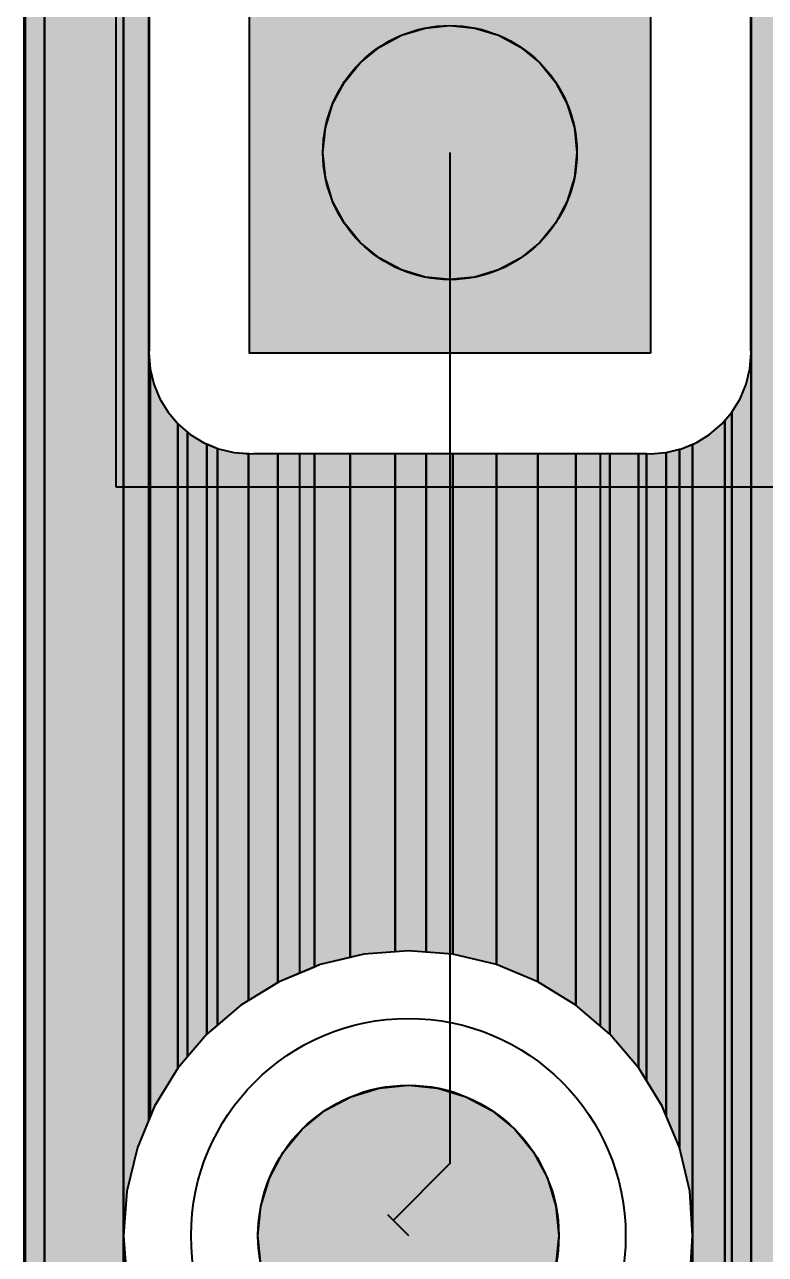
# Model space of a CAD drawing. Header units: millimetres. Extents: x 2 to 110, y 3 to 56.
# Drawn here: x 78.116 to 80.931, y 5.027 to 9.701 of the extents above; entities that cross this region are included whole.
import ezdxf

# ---------------------------------------------------------------- set-up
doc = ezdxf.new("R2010")
doc.units = ezdxf.units.MM
for name, color, linetype in [('bottom_copper', 7, 'Continuous'), ('drill_plated', 7, 'Continuous'), ('top_copper', 7, 'Continuous'), ('top_silk', 7, 'Continuous')]:
    doc.layers.add(name, color=color, linetype=linetype)

# ---------------------------------------------------------------- blocks, each defined once
blk = doc.blocks.new('Block21495')
at = {"layer": 'bottom_copper', "lineweight": 40}
for points in [[(1.2513, 0), (1.1328, 0), (1.1328, 23.2181), (1.1507, 23.2473), (1.2119, 23.3951), (1.2492, 23.5506), (1.2513, 23.5862), (1.2513, 0)], [(1.1328, 4.914), (1.1316, 4.9289), (1.1316, 6.4231), (1.1328, 6.438), (1.1328, 4.914)], [(1.1328, 0), (1.0598, 0), (1.0598, 4.6894), (1.0911, 4.7405), (1.1141, 4.7959), (1.1281, 4.8542), (1.1328, 4.914), (1.1328, 0)], [(1.0598, 0), (0.9101, 0), (0.9101, 4.5677), (0.9241, 4.5735), (0.9752, 4.6048), (1.0208, 4.6438), (1.0598, 4.6894), (1.0598, 0)], [(0.8604, 1.8946), (0.7954, 2.0516), (0.7357, 2.149), (0.7357, 4.533), (0.7506, 4.5318), (0.8103, 4.5365), (0.8604, 4.5485), (0.8604, 1.8946)], [(0.9101, 1.56), (0.9001, 1.7294), (0.8604, 1.8946), (0.8604, 4.5485), (0.8687, 4.5505), (0.9101, 4.5677), (0.9101, 1.56)], [(0, 2.6295), (-0.102, 2.6375), (-0.102, 4.533), (0, 4.533), (0, 2.6295)], [(0.1652, 2.5898), (0, 2.6295), (0, 4.533), (0.1652, 4.533), (0.1652, 2.5898)], [(0.3222, 2.5248), (0.1652, 2.5898), (0.1652, 4.533), (0.3222, 4.533), (0.3222, 2.5248)], [(0.4671, 2.436), (0.3222, 2.5248), (0.3222, 4.533), (0.4671, 4.533), (0.4671, 2.436)], [(0.5963, 2.3257), (0.4671, 2.436), (0.4671, 4.533), (0.5963, 4.533), (0.5963, 2.3257)], [(0.7357, 2.149), (0.7066, 2.1965), (0.5963, 2.3257), (0.5963, 4.533), (0.7357, 4.533), (0.7357, 2.149)], [(0.9101, 0), (0.8604, 0), (0.8604, 1.2254), (0.9001, 1.3906), (0.9101, 1.56), (0.9101, 0)]]:
    blk.add_hatch(color=7, dxfattribs=at).paths.add_polyline_path(points, flags=0)
at = {"layer": 'bottom_copper', "color": 7, "lineweight": 40}
for points in [[(1.2513, 0), (1.1328, 0), (1.1328, 23.2181), (1.1507, 23.2473), (1.2119, 23.3951), (1.2492, 23.5506), (1.2513, 23.5862), (1.2513, 0)], [(1.1328, 4.914), (1.1316, 4.9289), (1.1316, 6.4231), (1.1328, 6.438), (1.1328, 4.914)], [(1.1328, 0), (1.0598, 0), (1.0598, 4.6894), (1.0911, 4.7405), (1.1141, 4.7959), (1.1281, 4.8542), (1.1328, 4.914), (1.1328, 0)], [(1.0598, 0), (0.9101, 0), (0.9101, 4.5677), (0.9241, 4.5735), (0.9752, 4.6048), (1.0208, 4.6438), (1.0598, 4.6894), (1.0598, 0)], [(0.8604, 1.8946), (0.7954, 2.0516), (0.7357, 2.149), (0.7357, 4.533), (0.7506, 4.5318), (0.8103, 4.5365), (0.8604, 4.5485), (0.8604, 1.8946)], [(0.9101, 1.56), (0.9001, 1.7294), (0.8604, 1.8946), (0.8604, 4.5485), (0.8687, 4.5505), (0.9101, 4.5677), (0.9101, 1.56)], [(0, 2.6295), (-0.102, 2.6375), (-0.102, 4.533), (0, 4.533), (0, 2.6295)], [(0.1652, 2.5898), (0, 2.6295), (0, 4.533), (0.1652, 4.533), (0.1652, 2.5898)], [(0.3222, 2.5248), (0.1652, 2.5898), (0.1652, 4.533), (0.3222, 4.533), (0.3222, 2.5248)], [(0.4671, 2.436), (0.3222, 2.5248), (0.3222, 4.533), (0.4671, 4.533), (0.4671, 2.436)], [(0.5963, 2.3257), (0.4671, 2.436), (0.4671, 4.533), (0.5963, 4.533), (0.5963, 2.3257)], [(0.7357, 2.149), (0.7066, 2.1965), (0.5963, 2.3257), (0.5963, 4.533), (0.7357, 4.533), (0.7357, 2.149)], [(0.9101, 0), (0.8604, 0), (0.8604, 1.2254), (0.9001, 1.3906), (0.9101, 1.56), (0.9101, 0)]]:
    blk.add_lwpolyline(points, close=True, dxfattribs=at)
blk = doc.blocks.new('Block22362')
at = {"layer": 'bottom_copper', "lineweight": 40}
for points in [[(0.3777, 0), (0, 0), (0, 38.2369), (0.0415, 38.2015), (0.1778, 38.1179), (0.3256, 38.0567), (0.3777, 38.0442), (0.3777, 0)], [(0.4743, 1.9999), (0.4307, 1.8946), (0.391, 1.7294), (0.3777, 1.56), (0.3777, 38.0442), (0.4743, 38.021), (0.4743, 1.9999)], [(0.4755, 4.9289), (0.4743, 4.914), (0.4743, 6.438), (0.4755, 6.4231), (0.4755, 4.9289)], [(0.479, 2.0113), (0.4743, 1.9999), (0.4743, 4.914), (0.479, 4.8543), (0.479, 2.0113)], [(0.5845, 2.1965), (0.4957, 2.0516), (0.479, 2.0113), (0.479, 4.8542), (0.493, 4.7959), (0.516, 4.7405), (0.5473, 4.6894), (0.5845, 4.6459), (0.5845, 2.1965)], [(0.6948, 2.3257), (0.5845, 2.1965), (0.5845, 4.6459), (0.5863, 4.6438), (0.6319, 4.6048), (0.683, 4.5735), (0.6948, 4.5686), (0.6948, 2.3257)], [(0.8534, 2.454), (0.824, 2.436), (0.6948, 2.3257), (0.6948, 4.5686), (0.7384, 4.5505), (0.7967, 4.5365), (0.8534, 4.532), (0.8534, 2.454)], [(0.9644, 2.522), (0.8534, 2.454), (0.8534, 4.532), (0.8565, 4.5318), (0.8714, 4.533), (0.9644, 4.533), (0.9644, 2.522)], [(1.1032, 2.5804), (0.9689, 2.5248), (0.9644, 2.522), (0.9644, 4.533), (1.1032, 4.533), (1.1032, 2.5804)], [(1.2395, 2.6171), (1.1259, 2.5898), (1.1032, 2.5804), (1.1032, 4.533), (1.2395, 4.533), (1.2395, 2.6171)], [(1.4098, 2.6388), (1.2911, 2.6295), (1.2395, 2.6171), (1.2395, 4.533), (1.4098, 4.533), (1.4098, 2.6388)], [(1.5279, 2.6375), (1.4605, 2.6428), (1.4098, 2.6388), (1.4098, 4.533), (1.5279, 4.533), (1.5279, 2.6375)], [(0.493, 0), (0.3777, 0), (0.3777, 1.56), (0.391, 1.3906), (0.4307, 1.2254), (0.493, 1.0749), (0.493, 0)]]:
    blk.add_hatch(color=7, dxfattribs=at).paths.add_polyline_path(points, flags=0)
at = {"layer": 'bottom_copper', "color": 7, "lineweight": 40}
for points in [[(0.3777, 0), (0, 0), (0, 38.2369), (0.0415, 38.2015), (0.1778, 38.1179), (0.3256, 38.0567), (0.3777, 38.0442), (0.3777, 0)], [(0.4743, 1.9999), (0.4307, 1.8946), (0.391, 1.7294), (0.3777, 1.56), (0.3777, 38.0442), (0.4743, 38.021), (0.4743, 1.9999)], [(0.4755, 4.9289), (0.4743, 4.914), (0.4743, 6.438), (0.4755, 6.4231), (0.4755, 4.9289)], [(0.479, 2.0113), (0.4743, 1.9999), (0.4743, 4.914), (0.479, 4.8543), (0.479, 2.0113)], [(0.5845, 2.1965), (0.4957, 2.0516), (0.479, 2.0113), (0.479, 4.8542), (0.493, 4.7959), (0.516, 4.7405), (0.5473, 4.6894), (0.5845, 4.6459), (0.5845, 2.1965)], [(0.6948, 2.3257), (0.5845, 2.1965), (0.5845, 4.6459), (0.5863, 4.6438), (0.6319, 4.6048), (0.683, 4.5735), (0.6948, 4.5686), (0.6948, 2.3257)], [(0.8534, 2.454), (0.824, 2.436), (0.6948, 2.3257), (0.6948, 4.5686), (0.7384, 4.5505), (0.7967, 4.5365), (0.8534, 4.532), (0.8534, 2.454)], [(0.9644, 2.522), (0.8534, 2.454), (0.8534, 4.532), (0.8565, 4.5318), (0.8714, 4.533), (0.9644, 4.533), (0.9644, 2.522)], [(1.1032, 2.5804), (0.9689, 2.5248), (0.9644, 2.522), (0.9644, 4.533), (1.1032, 4.533), (1.1032, 2.5804)], [(1.2395, 2.6171), (1.1259, 2.5898), (1.1032, 2.5804), (1.1032, 4.533), (1.2395, 4.533), (1.2395, 2.6171)], [(1.4098, 2.6388), (1.2911, 2.6295), (1.2395, 2.6171), (1.2395, 4.533), (1.4098, 4.533), (1.4098, 2.6388)], [(1.5279, 2.6375), (1.4605, 2.6428), (1.4098, 2.6388), (1.4098, 4.533), (1.5279, 4.533), (1.5279, 2.6375)], [(0.493, 0), (0.3777, 0), (0.3777, 1.56), (0.391, 1.3906), (0.4307, 1.2254), (0.493, 1.0749), (0.493, 0)]]:
    blk.add_lwpolyline(points, close=True, dxfattribs=at)
blk = doc.blocks.new('Block78538')
at = {"layer": 'top_copper', "lineweight": 40}
for points in [[(1.084, 0), (0.9676, 0), (0.9676, 23.2021), (0.9855, 23.2313), (1.0467, 23.3791), (1.084, 23.5346), (1.084, 0)], [(0.9676, 4.898), (0.9664, 4.9129), (0.9664, 6.4071), (0.9676, 6.422), (0.9676, 4.898)], [(0.9676, 0), (0.8681, 0), (0.8681, 4.6424), (0.8946, 4.6734), (0.9259, 4.7245), (0.9489, 4.7799), (0.9629, 4.8382), (0.9676, 4.898), (0.9676, 0)], [(0.8681, 0), (0.7449, 0), (0.7449, 4.5517), (0.7589, 4.5575), (0.81, 4.5888), (0.8556, 4.6278), (0.8681, 4.6424), (0.8681, 0)], [(0.7449, 1.544), (0.7349, 1.7134), (0.6952, 1.8786), (0.6452, 1.9994), (0.6451, 4.5205), (0.7035, 4.5345), (0.7449, 4.5517), (0.7449, 1.544)], [(0.5401, 2.182), (0.4311, 2.3097), (0.3949, 2.3406), (0.3949, 4.517), (0.5401, 4.517), (0.5401, 2.182)], [(0.6451, 1.9996), (0.6302, 2.0356), (0.5414, 2.1805), (0.5401, 2.182), (0.5401, 4.517), (0.5705, 4.517), (0.5854, 4.5158), (0.6451, 4.5205), (0.6451, 1.9996)], [(0.7449, 0), (0.6952, 0), (0.6952, 1.2094), (0.7349, 1.3746), (0.7449, 1.544), (0.7449, 0)]]:
    blk.add_hatch(color=7, dxfattribs=at).paths.add_polyline_path(points, flags=0)
at = {"layer": 'top_copper', "color": 7, "lineweight": 40}
for points in [[(1.084, 0), (0.9676, 0), (0.9676, 23.2021), (0.9855, 23.2313), (1.0467, 23.3791), (1.084, 23.5346), (1.084, 0)], [(0.9676, 4.898), (0.9664, 4.9129), (0.9664, 6.4071), (0.9676, 6.422), (0.9676, 4.898)], [(0.9676, 0), (0.8681, 0), (0.8681, 4.6424), (0.8946, 4.6734), (0.9259, 4.7245), (0.9489, 4.7799), (0.9629, 4.8382), (0.9676, 4.898), (0.9676, 0)], [(0.8681, 0), (0.7449, 0), (0.7449, 4.5517), (0.7589, 4.5575), (0.81, 4.5888), (0.8556, 4.6278), (0.8681, 4.6424), (0.8681, 0)], [(0.7449, 1.544), (0.7349, 1.7134), (0.6952, 1.8786), (0.6452, 1.9994), (0.6451, 4.5205), (0.7035, 4.5345), (0.7449, 4.5517), (0.7449, 1.544)], [(0.5401, 2.182), (0.4311, 2.3097), (0.3949, 2.3406), (0.3949, 4.517), (0.5401, 4.517), (0.5401, 2.182)], [(0.6451, 1.9996), (0.6302, 2.0356), (0.5414, 2.1805), (0.5401, 2.182), (0.5401, 4.517), (0.5705, 4.517), (0.5854, 4.5158), (0.6451, 4.5205), (0.6451, 1.9996)], [(0.7449, 0), (0.6952, 0), (0.6952, 1.2094), (0.7349, 1.3746), (0.7449, 1.544), (0.7449, 0)]]:
    blk.add_lwpolyline(points, close=True, dxfattribs=at)
blk = doc.blocks.new('Block79910')
at = {"layer": 'top_copper', "lineweight": 40}
for points in [[(0.4473, 0), (0.443, 0), (0.443, 29.4486), (0.4473, 29.4529), (0.4473, 0)], [(0.5203, 0), (0.4473, 0), (0.4473, 24.278), (0.452, 24.2182), (0.466, 24.1599), (0.489, 24.1045), (0.5203, 24.0534), (0.5203, 0)], [(0.8207, 0), (0.5203, 0), (0.5203, 24.0533), (0.5593, 24.0078), (0.5706, 23.998), (0.8207, 23.7479), (0.8207, 0)], [(0.9173, 1.9839), (0.8737, 1.8786), (0.834, 1.7134), (0.8207, 1.544), (0.8207, 23.7479), (0.9173, 23.6513), (0.9173, 1.9839)], [(0.9185, 4.9129), (0.9173, 4.898), (0.9173, 6.422), (0.9185, 6.4071), (0.9185, 4.9129)], [(0.922, 1.9953), (0.9173, 1.9839), (0.9173, 4.898), (0.922, 4.8383), (0.922, 1.9953)], [(1.064, 2.2233), (1.0275, 2.1805), (0.9387, 2.0356), (0.922, 1.9953), (0.922, 4.8382), (0.936, 4.7799), (0.959, 4.7245), (0.9903, 4.6734), (1.0293, 4.6278), (1.064, 4.5981), (1.064, 2.2233)], [(1.1777, 2.3438), (1.1378, 2.3097), (1.064, 2.2233), (1.064, 4.5981), (1.0749, 4.5888), (1.126, 4.5575), (1.1777, 4.536), (1.1777, 2.3438)], [(1.2954, 2.4374), (1.267, 2.42), (1.1777, 2.3438), (1.1777, 4.536), (1.1814, 4.5345), (1.2397, 4.5205), (1.2954, 4.5161), (1.2954, 2.4374)], [(1.4074, 2.506), (1.2954, 2.4374), (1.2954, 4.5161), (1.2995, 4.5158), (1.3144, 4.517), (1.4074, 4.517), (1.4074, 2.506)], [(1.49, 2.5412), (1.4119, 2.5088), (1.4074, 2.506), (1.4074, 4.517), (1.49, 4.517), (1.49, 2.5412)], [(0.936, 0), (0.8207, 0), (0.8207, 1.544), (0.834, 1.3746), (0.8737, 1.2094), (0.936, 1.0589), (0.936, 0)]]:
    blk.add_hatch(color=7, dxfattribs=at).paths.add_polyline_path(points, flags=0)
at = {"layer": 'top_copper', "color": 7, "lineweight": 40}
for points in [[(0.4473, 0), (0.443, 0), (0.443, 29.4486), (0.4473, 29.4529), (0.4473, 0)], [(0.5203, 0), (0.4473, 0), (0.4473, 24.278), (0.452, 24.2182), (0.466, 24.1599), (0.489, 24.1045), (0.5203, 24.0534), (0.5203, 0)], [(0.8207, 0), (0.5203, 0), (0.5203, 24.0533), (0.5593, 24.0078), (0.5706, 23.998), (0.8207, 23.7479), (0.8207, 0)], [(0.9173, 1.9839), (0.8737, 1.8786), (0.834, 1.7134), (0.8207, 1.544), (0.8207, 23.7479), (0.9173, 23.6513), (0.9173, 1.9839)], [(0.9185, 4.9129), (0.9173, 4.898), (0.9173, 6.422), (0.9185, 6.4071), (0.9185, 4.9129)], [(0.922, 1.9953), (0.9173, 1.9839), (0.9173, 4.898), (0.922, 4.8383), (0.922, 1.9953)], [(1.064, 2.2233), (1.0275, 2.1805), (0.9387, 2.0356), (0.922, 1.9953), (0.922, 4.8382), (0.936, 4.7799), (0.959, 4.7245), (0.9903, 4.6734), (1.0293, 4.6278), (1.064, 4.5981), (1.064, 2.2233)], [(1.1777, 2.3438), (1.1378, 2.3097), (1.064, 2.2233), (1.064, 4.5981), (1.0749, 4.5888), (1.126, 4.5575), (1.1777, 4.536), (1.1777, 2.3438)], [(1.2954, 2.4374), (1.267, 2.42), (1.1777, 2.3438), (1.1777, 4.536), (1.1814, 4.5345), (1.2397, 4.5205), (1.2954, 4.5161), (1.2954, 2.4374)], [(1.4074, 2.506), (1.2954, 2.4374), (1.2954, 4.5161), (1.2995, 4.5158), (1.3144, 4.517), (1.4074, 4.517), (1.4074, 2.506)], [(1.49, 2.5412), (1.4119, 2.5088), (1.4074, 2.506), (1.4074, 4.517), (1.49, 4.517), (1.49, 2.5412)], [(0.936, 0), (0.8207, 0), (0.8207, 1.544), (0.834, 1.3746), (0.8737, 1.2094), (0.936, 1.0589), (0.936, 0)]]:
    blk.add_lwpolyline(points, close=True, dxfattribs=at)

msp = doc.modelspace()

# ---------------------------------------------------------------- hatches: boundary and pattern name
at = {"layer": 'bottom_copper', "lineweight": 40}
for points in [[(80.494, 8.452), (78.97, 8.452), (78.97, 9.976), (80.494, 9.976), (80.494, 8.452)], [(80.2053, 9.1198), (80.1779, 9.0293), (80.1333, 8.9459), (80.0732, 8.8728), (80.0001, 8.8127), (79.9167, 8.7681), (79.8262, 8.7407), (79.732, 8.7314), (79.6378, 8.7407), (79.5473, 8.7681), (79.4639, 8.8127), (79.3908, 8.8728), (79.3307, 8.9459), (79.2861, 9.0293), (79.2587, 9.1198), (79.2494, 9.214), (79.2587, 9.3082), (79.2861, 9.3987), (79.3307, 9.4821), (79.3908, 9.5552), (79.4639, 9.6153), (79.5473, 9.6599), (79.6378, 9.6873), (79.732, 9.6966), (79.8262, 9.6873), (79.9167, 9.6599), (80.0001, 9.6153), (80.0732, 9.5552), (80.1333, 9.4821), (80.1779, 9.3987), (80.2053, 9.3082), (80.2146, 9.214), (80.2053, 9.1198)], [(80.1345, 4.9865), (80.102, 4.8793), (80.0492, 4.7805), (79.9781, 4.6939), (79.8915, 4.6228), (79.7927, 4.57), (79.6855, 4.5375), (79.574, 4.5265), (79.4625, 4.5375), (79.3553, 4.57), (79.2565, 4.6228), (79.1699, 4.6939), (79.0988, 4.7805), (79.046, 4.8793), (79.0135, 4.9865), (79.0025, 5.098), (79.0135, 5.2095), (79.046, 5.3167), (79.0988, 5.4155), (79.1699, 5.5021), (79.2565, 5.5732), (79.3553, 5.626), (79.4625, 5.6585), (79.574, 5.6695), (79.6855, 5.6585), (79.7927, 5.626), (79.8915, 5.5732), (79.9781, 5.5021), (80.0492, 5.4155), (80.102, 5.3167), (80.1345, 5.2095), (80.1455, 5.098), (80.1345, 4.9865)]]:
    msp.add_hatch(color=7, dxfattribs=at).paths.add_polyline_path(points, flags=0)
at = {"layer": 'drill_plated', "lineweight": 40}
for points in [[(80.2053, 9.1198), (80.1779, 9.0293), (80.1333, 8.9459), (80.0732, 8.8728), (80.0001, 8.8127), (79.9167, 8.7681), (79.8262, 8.7407), (79.732, 8.7314), (79.6378, 8.7407), (79.5473, 8.7681), (79.4639, 8.8127), (79.3908, 8.8728), (79.3307, 8.9459), (79.2861, 9.0293), (79.2587, 9.1198), (79.2494, 9.214), (79.2587, 9.3082), (79.2861, 9.3987), (79.3307, 9.4821), (79.3908, 9.5552), (79.4639, 9.6153), (79.5473, 9.6599), (79.6378, 9.6873), (79.732, 9.6966), (79.8262, 9.6873), (79.9167, 9.6599), (80.0001, 9.6153), (80.0732, 9.5552), (80.1333, 9.4821), (80.1779, 9.3987), (80.2053, 9.3082), (80.2146, 9.214), (80.2053, 9.1198)], [(80.1345, 4.9865), (80.102, 4.8793), (80.0492, 4.7805), (79.9781, 4.6939), (79.8915, 4.6228), (79.7927, 4.57), (79.6855, 4.5375), (79.574, 4.5265), (79.4625, 4.5375), (79.3553, 4.57), (79.2565, 4.6228), (79.1699, 4.6939), (79.0988, 4.7805), (79.046, 4.8793), (79.0135, 4.9865), (79.0025, 5.098), (79.0135, 5.2095), (79.046, 5.3167), (79.0988, 5.4155), (79.1699, 5.5021), (79.2565, 5.5732), (79.3553, 5.626), (79.4625, 5.6585), (79.574, 5.6695), (79.6855, 5.6585), (79.7927, 5.626), (79.8915, 5.5732), (79.9781, 5.5021), (80.0492, 5.4155), (80.102, 5.3167), (80.1345, 5.2095), (80.1455, 5.098), (80.1345, 4.9865)]]:
    msp.add_hatch(color=7, dxfattribs=at).paths.add_polyline_path(points, flags=0)
at = {"layer": 'top_copper', "lineweight": 40}
for points in [[(80.494, 8.452), (78.97, 8.452), (78.97, 9.976), (80.494, 9.976), (80.494, 8.452)], [(80.2053, 9.1198), (80.1779, 9.0293), (80.1333, 8.9459), (80.0732, 8.8728), (80.0001, 8.8127), (79.9167, 8.7681), (79.8262, 8.7407), (79.732, 8.7314), (79.6378, 8.7407), (79.5473, 8.7681), (79.4639, 8.8127), (79.3908, 8.8728), (79.3307, 8.9459), (79.2861, 9.0293), (79.2587, 9.1198), (79.2494, 9.214), (79.2587, 9.3082), (79.2861, 9.3987), (79.3307, 9.4821), (79.3908, 9.5552), (79.4639, 9.6153), (79.5473, 9.6599), (79.6378, 9.6873), (79.732, 9.6966), (79.8262, 9.6873), (79.9167, 9.6599), (80.0001, 9.6153), (80.0732, 9.5552), (80.1333, 9.4821), (80.1779, 9.3987), (80.2053, 9.3082), (80.2146, 9.214), (80.2053, 9.1198)], [(80.1345, 4.9865), (80.102, 4.8793), (80.0492, 4.7805), (79.9781, 4.6939), (79.8915, 4.6228), (79.7927, 4.57), (79.6855, 4.5375), (79.574, 4.5265), (79.4625, 4.5375), (79.3553, 4.57), (79.2565, 4.6228), (79.1699, 4.6939), (79.0988, 4.7805), (79.046, 4.8793), (79.0135, 4.9865), (79.0025, 5.098), (79.0135, 5.2095), (79.046, 5.3167), (79.0988, 5.4155), (79.1699, 5.5021), (79.2565, 5.5732), (79.3553, 5.626), (79.4625, 5.6585), (79.574, 5.6695), (79.6855, 5.6585), (79.7927, 5.626), (79.8915, 5.5732), (79.9781, 5.5021), (80.0492, 5.4155), (80.102, 5.3167), (80.1345, 5.2095), (80.1455, 5.098), (80.1345, 4.9865)]]:
    msp.add_hatch(color=7, dxfattribs=at).paths.add_polyline_path(points, flags=0)

# ---------------------------------------------------------------- linework, layer by layer
at = {"layer": 'bottom_copper', "color": 7, "lineweight": 40}
for p, q in [((78.589, 9.9611), (78.589, 8.4669)), ((78.97, 8.452), (78.97, 9.976)), ((80.494, 9.976), (80.494, 8.452)), ((80.875, 8.4669), (80.875, 9.9611)), ((78.589, 8.4669), (78.5878, 8.452)), ((80.8762, 8.452), (80.875, 8.4669)), ((78.5878, 8.452), (78.5925, 8.3923)), ((80.494, 8.452), (78.97, 8.452)), ((80.8715, 8.3922), (80.8762, 8.452)), ((78.5925, 8.3923), (78.5925, 8.3922)), ((78.5925, 8.3922), (78.6065, 8.3339)), ((80.8575, 8.3339), (80.8715, 8.3922)), ((78.6065, 8.3339), (78.6295, 8.2785)), ((80.8345, 8.2785), (80.8575, 8.3339)), ((78.6295, 8.2785), (78.6608, 8.2274)), ((80.8032, 8.2274), (80.8345, 8.2785)), ((78.6608, 8.2274), (78.6998, 8.1818)), ((80.7642, 8.1818), (80.8032, 8.2274)), ((78.6998, 8.1818), (78.7454, 8.1428)), ((80.7186, 8.1428), (80.7642, 8.1818)), ((78.7454, 8.1428), (78.7965, 8.1115)), ((80.6675, 8.1115), (80.7186, 8.1428)), ((78.7965, 8.1115), (78.8519, 8.0885)), ((78.8519, 8.0885), (78.9102, 8.0745)), ((80.5538, 8.0745), (80.6121, 8.0885)), ((80.6121, 8.0885), (80.6675, 8.1115)), ((78.9102, 8.0745), (78.97, 8.0698)), ((78.97, 8.0698), (78.9849, 8.071)), ((78.9849, 8.071), (79.6414, 8.071)), ((79.6414, 6.1755), (79.6414, 8.071)), ((79.6414, 8.071), (80.4791, 8.071)), ((79.6414, 8.071), (79.6414, 6.1755)), ((80.4791, 8.071), (80.494, 8.0698)), ((80.494, 8.0698), (80.5537, 8.0745)), ((80.5537, 8.0745), (80.5538, 8.0745)), ((79.574, 6.1808), (79.4046, 6.1675)), ((79.6414, 6.1755), (79.574, 6.1808)), ((79.7434, 6.1675), (79.6414, 6.1755)), ((79.2394, 6.1278), (79.0824, 6.0628)), ((79.4046, 6.1675), (79.2394, 6.1278)), ((79.9086, 6.1278), (79.7434, 6.1675)), ((80.0656, 6.0628), (79.9086, 6.1278)), ((79.0824, 6.0628), (78.9375, 5.974)), ((80.2105, 5.974), (80.0656, 6.0628)), ((78.9375, 5.974), (78.8083, 5.8637)), ((80.3397, 5.8637), (80.2105, 5.974)), ((78.8083, 5.8637), (78.698, 5.7345)), ((80.45, 5.7345), (80.3397, 5.8637)), ((78.698, 5.7345), (78.6092, 5.5896)), ((80.5388, 5.5896), (80.45, 5.7345)), ((78.6092, 5.5896), (78.5442, 5.4326)), ((80.6038, 5.4326), (80.5388, 5.5896)), ((78.5442, 5.4326), (78.5045, 5.2674)), ((80.6435, 5.2674), (80.6038, 5.4326)), ((78.5045, 5.2674), (78.4912, 5.098)), ((80.6535, 5.098), (80.6435, 5.2674)), ((78.4912, 5.098), (78.5045, 4.9286)), ((80.6435, 4.9286), (80.6535, 5.098))]:
    msp.add_line(p, q, dxfattribs=at)
for points in [[(80.494, 8.452), (78.97, 8.452), (78.97, 9.976), (80.494, 9.976), (80.494, 8.452)], [(80.2053, 9.1198), (80.1779, 9.0293), (80.1333, 8.9459), (80.0732, 8.8728), (80.0001, 8.8127), (79.9167, 8.7681), (79.8262, 8.7407), (79.732, 8.7314), (79.6378, 8.7407), (79.5473, 8.7681), (79.4639, 8.8127), (79.3908, 8.8728), (79.3307, 8.9459), (79.2861, 9.0293), (79.2587, 9.1198), (79.2494, 9.214), (79.2587, 9.3082), (79.2861, 9.3987), (79.3307, 9.4821), (79.3908, 9.5552), (79.4639, 9.6153), (79.5473, 9.6599), (79.6378, 9.6873), (79.732, 9.6966), (79.8262, 9.6873), (79.9167, 9.6599), (80.0001, 9.6153), (80.0732, 9.5552), (80.1333, 9.4821), (80.1779, 9.3987), (80.2053, 9.3082), (80.2146, 9.214), (80.2053, 9.1198)]]:
    msp.add_lwpolyline(points, close=True, dxfattribs=at)
msp.add_lwpolyline([(79.0135, 4.9865), (79.0025, 5.098), (79.0135, 5.2095), (79.046, 5.3167), (79.0988, 5.4155), (79.1699, 5.5021), (79.2565, 5.5732), (79.3553, 5.626), (79.4625, 5.6585), (79.574, 5.6695), (79.6855, 5.6585), (79.7927, 5.626), (79.8915, 5.5732), (79.9781, 5.5021), (80.0492, 5.4155), (80.102, 5.3167), (80.1345, 5.2095), (80.1455, 5.098), (80.1345, 4.9865)], dxfattribs=at)
for centre, major_axis in [((79.732, 9.214), (0.4826, 0)), ((79.574, 5.098), (0.8255, 0)), ((79.574, 5.098), (0.5715, 0))]:
    msp.add_ellipse(centre, major_axis=major_axis, ratio=1, dxfattribs=at)
at = {"layer": 'drill_plated', "color": 7, "lineweight": 40}
msp.add_lwpolyline([(80.2053, 9.1198), (80.1779, 9.0293), (80.1333, 8.9459), (80.0732, 8.8728), (80.0001, 8.8127), (79.9167, 8.7681), (79.8262, 8.7407), (79.732, 8.7314), (79.6378, 8.7407), (79.5473, 8.7681), (79.4639, 8.8127), (79.3908, 8.8728), (79.3307, 8.9459), (79.2861, 9.0293), (79.2587, 9.1198), (79.2494, 9.214), (79.2587, 9.3082), (79.2861, 9.3987), (79.3307, 9.4821), (79.3908, 9.5552), (79.4639, 9.6153), (79.5473, 9.6599), (79.6378, 9.6873), (79.732, 9.6966), (79.8262, 9.6873), (79.9167, 9.6599), (80.0001, 9.6153), (80.0732, 9.5552), (80.1333, 9.4821), (80.1779, 9.3987), (80.2053, 9.3082), (80.2146, 9.214), (80.2053, 9.1198)], close=True, dxfattribs=at)
msp.add_lwpolyline([(79.0135, 4.9865), (79.0025, 5.098), (79.0135, 5.2095), (79.046, 5.3167), (79.0988, 5.4155), (79.1699, 5.5021), (79.2565, 5.5732), (79.3553, 5.626), (79.4625, 5.6585), (79.574, 5.6695), (79.6855, 5.6585), (79.7927, 5.626), (79.8915, 5.5732), (79.9781, 5.5021), (80.0492, 5.4155), (80.102, 5.3167), (80.1345, 5.2095), (80.1455, 5.098), (80.1345, 4.9865)], dxfattribs=at)
for centre, major_axis in [((79.732, 9.214), (0.4826, 0)), ((79.574, 5.098), (0.5715, 0))]:
    msp.add_ellipse(centre, major_axis=major_axis, ratio=1, dxfattribs=at)
at = {"layer": 'top_copper', "color": 7, "lineweight": 40}
for p, q in [((78.589, 9.9611), (78.589, 8.4669)), ((78.97, 8.452), (78.97, 9.976)), ((80.494, 9.976), (80.494, 8.452)), ((80.875, 8.4669), (80.875, 9.9611)), ((79.732, 9.214), (79.732, 5.372)), ((78.589, 8.4669), (78.5878, 8.452)), ((80.8762, 8.452), (80.875, 8.4669)), ((78.5878, 8.452), (78.5925, 8.3923)), ((80.494, 8.452), (78.97, 8.452)), ((80.8715, 8.3922), (80.8762, 8.452)), ((78.5925, 8.3923), (78.5925, 8.3922)), ((78.5925, 8.3922), (78.6065, 8.3339)), ((80.8575, 8.3339), (80.8715, 8.3922)), ((78.6065, 8.3339), (78.6295, 8.2785)), ((80.8345, 8.2785), (80.8575, 8.3339)), ((78.6295, 8.2785), (78.6608, 8.2274)), ((80.8032, 8.2274), (80.8345, 8.2785)), ((78.6608, 8.2274), (78.6998, 8.1818)), ((80.7642, 8.1818), (80.8032, 8.2274)), ((78.6998, 8.1818), (78.7454, 8.1428)), ((80.7186, 8.1428), (80.7642, 8.1818)), ((78.7454, 8.1428), (78.7965, 8.1115)), ((80.6675, 8.1115), (80.7186, 8.1428)), ((78.7965, 8.1115), (78.8519, 8.0885)), ((78.8519, 8.0885), (78.9102, 8.0745)), ((80.5538, 8.0745), (80.6121, 8.0885)), ((80.6121, 8.0885), (80.6675, 8.1115)), ((78.9102, 8.0745), (78.97, 8.0698)), ((78.97, 8.0698), (78.9849, 8.071)), ((78.9849, 8.071), (79.1605, 8.071)), ((79.1605, 8.071), (79.1605, 6.0952)), ((80.3035, 5.8946), (80.3035, 8.071)), ((80.3035, 8.071), (80.4791, 8.071)), ((80.4791, 8.071), (80.494, 8.0698)), ((80.494, 8.0698), (80.5537, 8.0745)), ((80.5537, 8.0745), (80.5538, 8.0745)), ((79.1605, 6.0952), (79.0824, 6.0628)), ((79.0824, 6.0628), (78.9375, 5.974)), ((78.9375, 5.974), (78.8083, 5.8637)), ((80.3397, 5.8637), (80.3035, 5.8946)), ((78.8083, 5.8637), (78.698, 5.7345)), ((80.45, 5.7345), (80.3397, 5.8637)), ((78.698, 5.7345), (78.6092, 5.5896)), ((80.5388, 5.5896), (80.45, 5.7345)), ((78.6092, 5.5896), (78.5442, 5.4326)), ((80.6038, 5.4326), (80.5388, 5.5896)), ((78.5442, 5.4326), (78.5045, 5.2674)), ((80.6435, 5.2674), (80.6038, 5.4326)), ((79.732, 5.372), (79.516, 5.156)), ((78.5045, 5.2674), (78.4912, 5.098)), ((80.6535, 5.098), (80.6435, 5.2674)), ((79.494, 5.178), (79.574, 5.098)), ((78.4912, 5.098), (78.5045, 4.9286)), ((80.6435, 4.9286), (80.6535, 5.098))]:
    msp.add_line(p, q, dxfattribs=at)
for points in [[(80.494, 8.452), (78.97, 8.452), (78.97, 9.976), (80.494, 9.976), (80.494, 8.452)], [(80.2053, 9.1198), (80.1779, 9.0293), (80.1333, 8.9459), (80.0732, 8.8728), (80.0001, 8.8127), (79.9167, 8.7681), (79.8262, 8.7407), (79.732, 8.7314), (79.6378, 8.7407), (79.5473, 8.7681), (79.4639, 8.8127), (79.3908, 8.8728), (79.3307, 8.9459), (79.2861, 9.0293), (79.2587, 9.1198), (79.2494, 9.214), (79.2587, 9.3082), (79.2861, 9.3987), (79.3307, 9.4821), (79.3908, 9.5552), (79.4639, 9.6153), (79.5473, 9.6599), (79.6378, 9.6873), (79.732, 9.6966), (79.8262, 9.6873), (79.9167, 9.6599), (80.0001, 9.6153), (80.0732, 9.5552), (80.1333, 9.4821), (80.1779, 9.3987), (80.2053, 9.3082), (80.2146, 9.214), (80.2053, 9.1198)]]:
    msp.add_lwpolyline(points, close=True, dxfattribs=at)
msp.add_lwpolyline([(79.0135, 4.9865), (79.0025, 5.098), (79.0135, 5.2095), (79.046, 5.3167), (79.0988, 5.4155), (79.1699, 5.5021), (79.2565, 5.5732), (79.3553, 5.626), (79.4625, 5.6585), (79.574, 5.6695), (79.6855, 5.6585), (79.7927, 5.626), (79.8915, 5.5732), (79.9781, 5.5021), (80.0492, 5.4155), (80.102, 5.3167), (80.1345, 5.2095), (80.1455, 5.098), (80.1345, 4.9865)], dxfattribs=at)
for centre, major_axis in [((79.732, 9.214), (0.4826, 0)), ((79.574, 5.098), (0.8255, 0)), ((79.574, 5.098), (0.5715, 0))]:
    msp.add_ellipse(centre, major_axis=major_axis, ratio=1, dxfattribs=at)
at = {"layer": 'top_silk', "color": 7, "lineweight": 40}
for p, q in [((78.462, 10.484), (78.462, 7.944)), ((78.462, 7.944), (83.542, 7.944))]:
    msp.add_line(p, q, dxfattribs=at)

# ---------------------------------------------------------------- block references
at = {"layer": 'bottom_copper'}
for name, p in [('Block21495', (79.7434, 3.538)), ('Block22362', (78.1135, 3.538))]:
    msp.add_blockref(name, p, dxfattribs=at)
at = {"layer": 'top_copper'}
for name, p in [('Block79910', (77.6705, 3.554)), ('Block78538', (79.9086, 3.554))]:
    msp.add_blockref(name, p, dxfattribs=at)

doc.saveas('drawing.dxf')
